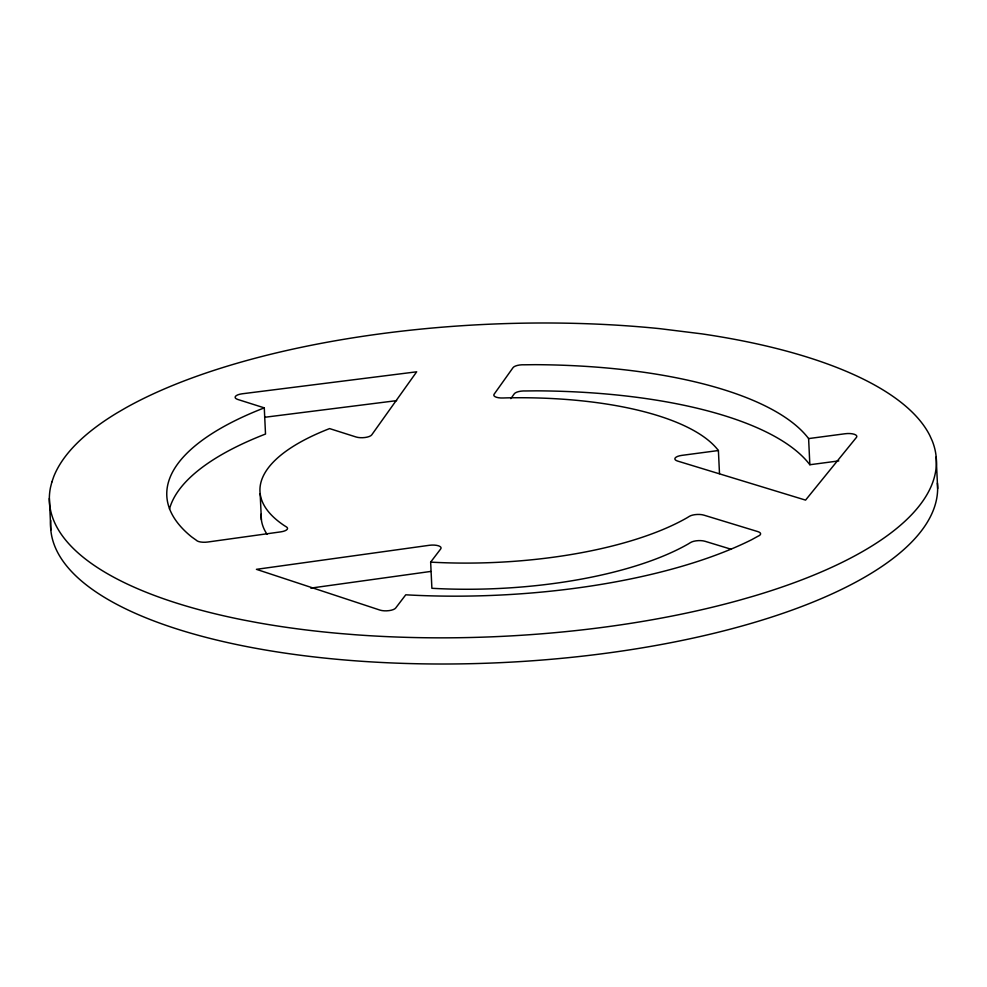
<?xml version="1.0" encoding="UTF-8"?>
<svg xmlns="http://www.w3.org/2000/svg" width="987" height="987" viewBox="0 0 987 987"><rect width="100%" height="100%" fill="white"/><g stroke="black" fill="none" stroke-linecap="round" stroke-linejoin="round"><path stroke-width="1.48" d="M510.847 398.625L514.289 393.788A9.327 3.282 -2.7 0 1 525.652 390.963L536.657 390.84A326.45 114.862 -2.7 0 1 809.846 464.741L838.802 460.904M430.653 562.121L440.745 548.871A9.327 3.282 -2.7 0 0 429.431 545.28L256.423 569.339L380.044 610.126A9.327 3.282 -2.7 0 0 395.664 608.054L405.756 594.803A326.45 114.862 -2.7 0 0 751.638 539.716L757.954 536.249A9.327 3.282 -2.7 0 0 757.843 531.611L703.83 515.128A9.327 3.282 -2.7 0 0 689.185 516.46L687.149 517.719A233.179 82.044 -2.7 0 1 430.653 562.121L431.887 588.289A233.179 82.044 -2.7 0 0 688.383 543.874L690.419 542.616A9.327 3.282 -2.7 0 1 705.063 541.295L731.342 549.315M310.769 588.116L430.665 571.448M718.4 450.528L681.832 455.377A9.327 3.282 -2.7 0 0 677.526 461.04L805.565 500.113L856.494 437.327A9.327 3.282 -2.7 0 0 845.18 433.737L808.612 438.586A326.45 114.862 -2.7 0 0 535.423 364.672L524.418 364.795A9.327 3.282 -2.7 0 0 513.055 367.62L494.092 394.257A9.327 3.282 -2.7 0 0 503.185 397.983L507.084 397.86A233.179 82.044 -2.7 0 1 718.4 450.528L719.498 473.624M264.59 417.291L396.651 400.636M264.282 407.865L237.793 399.464A9.327 3.282 -2.7 0 1 242.111 393.801L416.674 371.803L371.692 434.934A9.327 3.282 -2.7 0 1 356.073 436.994L329.596 428.592A233.179 82.044 -2.7 0 0 284.416 525.676L286.267 526.811A9.327 3.282 -2.7 0 1 280.727 531.87L207.751 542.023A9.327 3.282 -2.7 0 1 196.277 540.21L191.589 536.866A326.45 114.862 -2.7 0 1 264.282 407.865L265.515 434.033A326.45 114.862 -2.7 0 0 169.493 508.984M936.169 456.944L937.65 488.553M808.612 438.586L809.846 464.741M260.161 493.623L261.395 519.779M49.35 498.447L50.831 530.056M267.058 534.3A233.179 82.044 -2.7 0 1 261.247 514.054M937.403 483.099A443.965 156.205 -2.7 0 1 495.227 662.894A443.965 156.205 -2.7 0 1 50.756 520.507M51.867 482.001L50.485 487.492A443.965 156.205 -2.7 0 0 244.184 620.157L257.151 622.6A443.965 156.205 -2.7 0 0 340.416 633.543L355.036 634.727A443.965 156.205 -2.7 0 0 740.225 599.985L752.921 596.345A443.965 156.205 -2.7 0 0 932.209 440.794L929.816 435.501A443.965 156.205 -2.7 0 0 701.843 333.865L659.797 328.659A443.965 156.205 -2.7 0 0 125.645 407.915L117.182 412.837A443.965 156.205 -2.7 0 0 53.779 476.511L51.867 482.001"/></g></svg>
